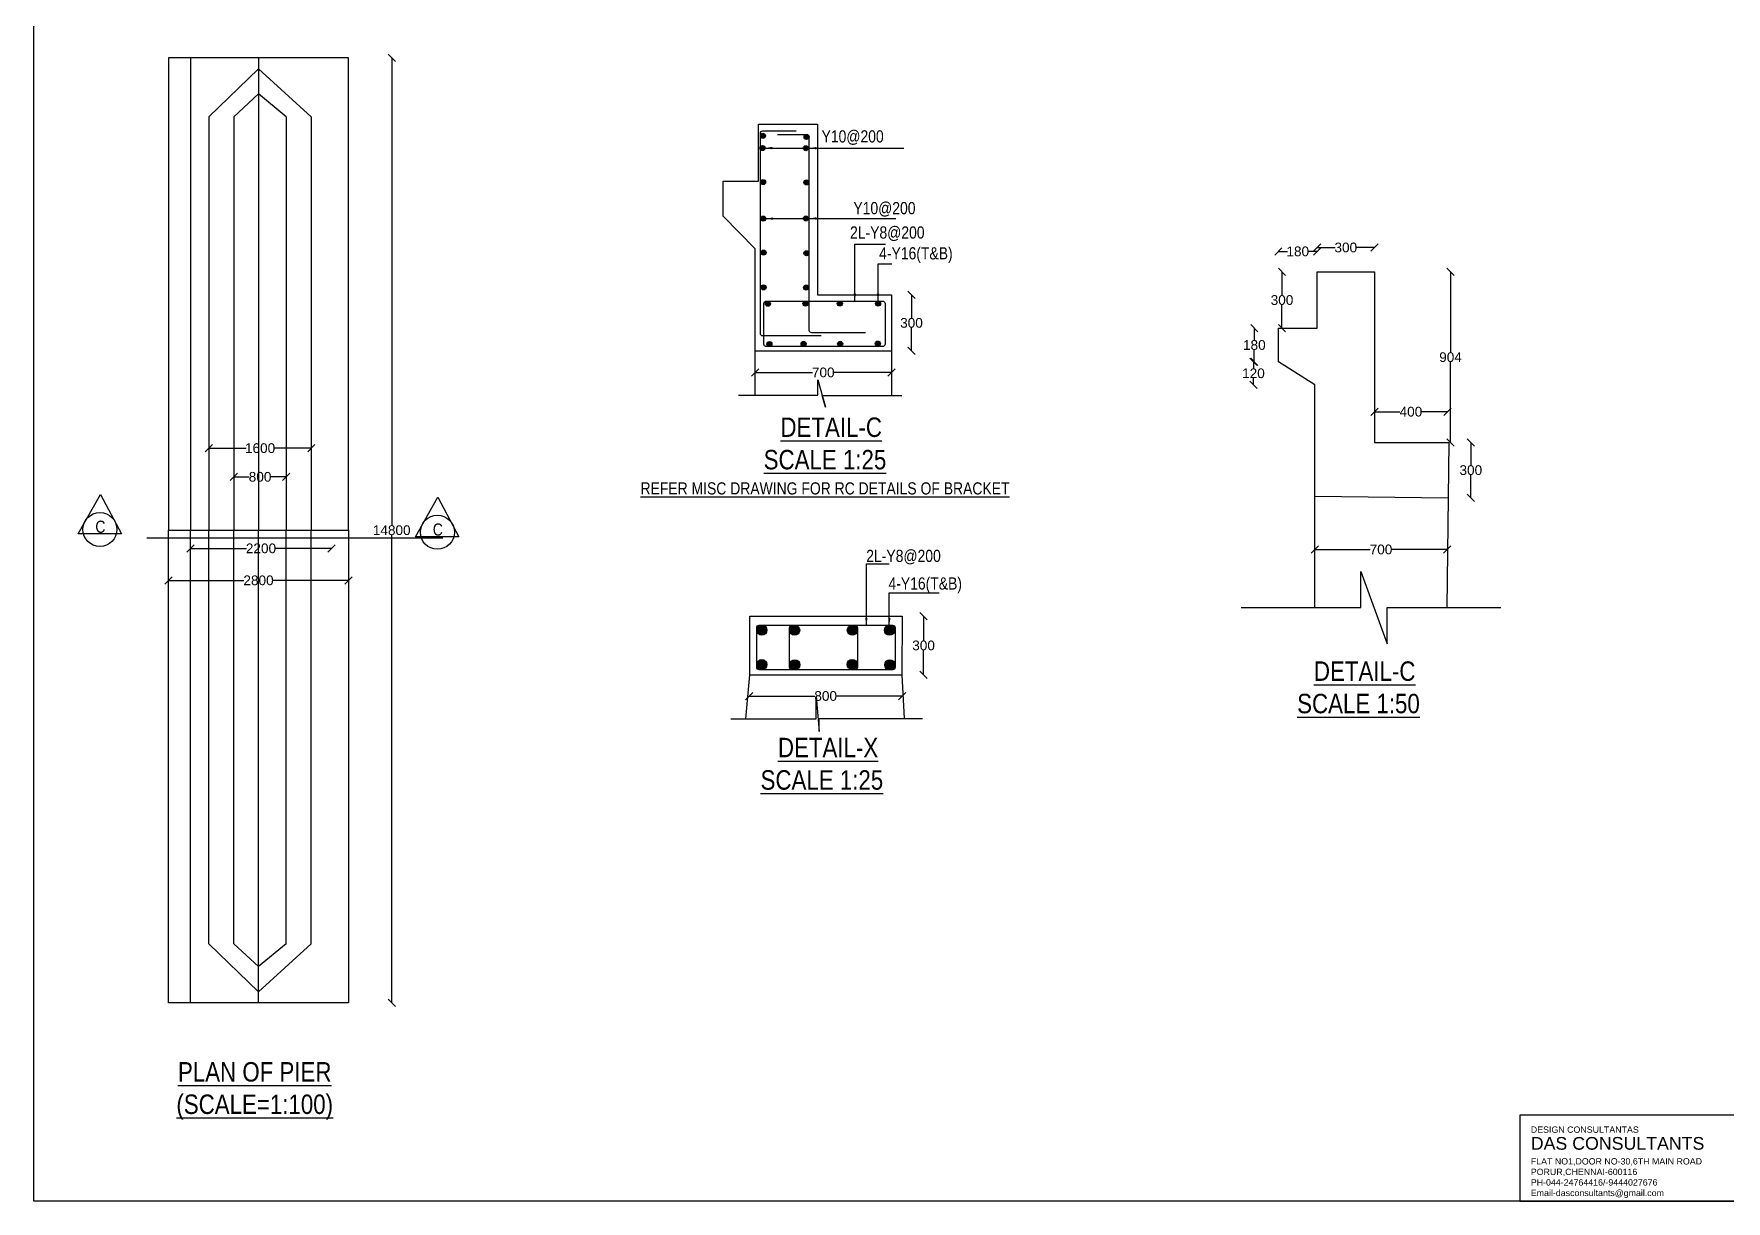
# Model space of a CAD drawing. Header units: millimetres. Extents: x 5124 to 3010519, y 2311 to 45944900.
# Drawn here: x 2846998 to 2881799, y 45903064 to 45927080 of the extents above; entities that cross this region are included whole.
import ezdxf

# ---------------------------------------------------------------- set-up
doc = ezdxf.new("R2010")
doc.units = ezdxf.units.MM
doc.header["$MEASUREMENT"] = 0
for name, color, linetype in [('DIMENSION', 7, 'Continuous'), ('DRAWING', 7, 'Continuous'), ('TEXT', 7, 'Continuous')]:
    doc.layers.add(name, color=color, linetype=linetype)
doc.styles.add('ARIAL NARROW', font='ARIALN.TTF')
doc.styles.get("Standard").update_dxf_attribs({"font": 'arial.ttf'})
doc.dimstyles.get("Standard").update_dxf_attribs({"dimtxt": 200, "dimasz": 150, "dimexe": 0.18, "dimexo": 0.0625, "dimgap": 0.09, "dimtad": 0, "dimtih": 1, "dimtoh": 1, "dimdec": 0, "dimzin": 0, "dimdsep": 46, "dimtxsty": 'Standard', "dimblk": 'OBLIQUE', "dimcen": 0.09, "dimse1": 1, "dimse2": 1, "dimadec": 0, "dimazin": 0, "dimtfac": 1, "dimtdec": 0, "dimtofl": 0, "dimtmove": 0, "dimatfit": 3, "dimfxl": 1, "dimtolj": 1, "dimtzin": 0, "dimarcsym": 0})

# ---------------------------------------------------------------- blocks, each defined once
blk = doc.blocks.new('_Oblique')
at = {"color": 0, "linetype": 'ByBlock', "lineweight": -2}
blk.add_line((-0.5, -0.5), (0.5, 0.5), dxfattribs=at)
blk = doc.blocks.new('*D15')
at = {"layer": 'Defpoints', "color": 0}
for p in [(2850597, 45918555), (2852704, 45918555), (2852704, 45918555)]:
    blk.add_point(p, dxfattribs=at)
at = {"layer": 'DRAWING', "color": 0, "lineweight": -2}
for p, q in [((2850597, 45918555), (2851361, 45918555)), ((2852704, 45918555), (2851939, 45918555))]:
    blk.add_line(p, q, dxfattribs=at)
at = {"layer": 'DRAWING', "color": 0, "lineweight": -2, "xscale": 150, "yscale": 150, "zscale": 150, "rotation": 180}
blk.add_blockref('_Oblique', (2850597, 45918555), dxfattribs=at)
at = {"layer": 'DRAWING', "color": 0, "lineweight": -2, "xscale": 150, "yscale": 150, "zscale": 150}
blk.add_blockref('_Oblique', (2852704, 45918555), dxfattribs=at)
at = {"layer": 'DRAWING', "color": 0, "insert": (2851650, 45918555), "char_height": 200, "attachment_point": 5}
blk.add_mtext('\\A1;1600', dxfattribs=at)
blk = doc.blocks.new('*D16')
at = {"layer": 'Defpoints', "color": 0}
for p in [(2852189, 45917965), (2851111, 45917391), (2852189, 45917391)]:
    blk.add_point(p, dxfattribs=at)
at = {"layer": 'DRAWING', "color": 0, "lineweight": -2}
for p, q in [((2851111, 45917965), (2851429, 45917965)), ((2852189, 45917965), (2851871, 45917965))]:
    blk.add_line(p, q, dxfattribs=at)
at = {"layer": 'DRAWING', "color": 0, "lineweight": -2, "xscale": 150, "yscale": 150, "zscale": 150, "rotation": 180}
blk.add_blockref('_Oblique', (2851111, 45917965), dxfattribs=at)
at = {"layer": 'DRAWING', "color": 0, "lineweight": -2, "xscale": 150, "yscale": 150, "zscale": 150}
blk.add_blockref('_Oblique', (2852189, 45917965), dxfattribs=at)
at = {"layer": 'DRAWING', "color": 0, "insert": (2851650, 45917965), "char_height": 200, "attachment_point": 5}
blk.add_mtext('\\A1;800', dxfattribs=at)
blk = doc.blocks.new('*D17')
at = {"layer": 'Defpoints', "color": 0}
for p in [(2850217, 45916493), (2853121, 45916493), (2853121, 45916493)]:
    blk.add_point(p, dxfattribs=at)
at = {"layer": 'DRAWING', "color": 0, "lineweight": -2}
for p, q in [((2850217, 45916493), (2851369, 45916493)), ((2853121, 45916493), (2851969, 45916493))]:
    blk.add_line(p, q, dxfattribs=at)
at = {"layer": 'DRAWING', "color": 0, "lineweight": -2, "xscale": 150, "yscale": 150, "zscale": 150, "rotation": 180}
blk.add_blockref('_Oblique', (2850217, 45916493), dxfattribs=at)
at = {"layer": 'DRAWING', "color": 0, "lineweight": -2, "xscale": 150, "yscale": 150, "zscale": 150}
blk.add_blockref('_Oblique', (2853121, 45916493), dxfattribs=at)
at = {"layer": 'DRAWING', "color": 0, "insert": (2851669, 45916493), "char_height": 200, "attachment_point": 5}
blk.add_mtext('\\A1;2200', dxfattribs=at)
blk = doc.blocks.new('*D18')
at = {"layer": 'Defpoints', "color": 0}
for p in [(2849766, 45915835), (2853471, 45915835), (2853471, 45915835)]:
    blk.add_point(p, dxfattribs=at)
at = {"layer": 'DRAWING', "color": 0, "lineweight": -2}
for p, q in [((2849766, 45915835), (2851318, 45915835)), ((2853471, 45915835), (2851918, 45915835))]:
    blk.add_line(p, q, dxfattribs=at)
at = {"layer": 'DRAWING', "color": 0, "lineweight": -2, "xscale": 150, "yscale": 150, "zscale": 150, "rotation": 180}
blk.add_blockref('_Oblique', (2849766, 45915835), dxfattribs=at)
at = {"layer": 'DRAWING', "color": 0, "lineweight": -2, "xscale": 150, "yscale": 150, "zscale": 150}
blk.add_blockref('_Oblique', (2853471, 45915835), dxfattribs=at)
at = {"layer": 'DRAWING', "color": 0, "insert": (2851618, 45915835), "char_height": 200, "attachment_point": 5}
blk.add_mtext('\\A1;2800', dxfattribs=at)
blk = doc.blocks.new('*D57')
at = {"layer": 'Defpoints', "color": 0}
for p in [(2876079, 45918670), (2876548, 45918670), (2876079, 45917536)]:
    blk.add_point(p, dxfattribs=at)
at = {"layer": 'DIMENSION', "color": 0, "lineweight": -2}
for p, q in [((2876548, 45918670), (2876548, 45918206)), ((2876548, 45917536), (2876548, 45918001))]:
    blk.add_line(p, q, dxfattribs=at)
at = {"layer": 'DIMENSION', "color": 0, "lineweight": -2, "xscale": 150, "yscale": 150, "zscale": 150}
for p, rotation in [((2876548, 45918670), 90), ((2876548, 45917536), 270)]:
    blk.add_blockref('_Oblique', p, dxfattribs=dict(at, rotation=rotation))
at = {"layer": 'DIMENSION', "color": 0, "insert": (2876548, 45918103), "char_height": 200, "attachment_point": 5}
blk.add_mtext('\\A1;300', dxfattribs=at)
blk = doc.blocks.new('*D58')
at = {"layer": 'Defpoints', "color": 0}
for p in [(2876061, 45916471), (2873340, 45916086), (2876061, 45916054)]:
    blk.add_point(p, dxfattribs=at)
at = {"layer": 'DIMENSION', "color": 0, "lineweight": -2}
for p, q in [((2873340, 45916471), (2874481, 45916471)), ((2876061, 45916471), (2874921, 45916471))]:
    blk.add_line(p, q, dxfattribs=at)
at = {"layer": 'DIMENSION', "color": 0, "lineweight": -2, "xscale": 150, "yscale": 150, "zscale": 150, "rotation": 180}
blk.add_blockref('_Oblique', (2873340, 45916471), dxfattribs=at)
at = {"layer": 'DIMENSION', "color": 0, "lineweight": -2, "xscale": 150, "yscale": 150, "zscale": 150}
blk.add_blockref('_Oblique', (2876061, 45916471), dxfattribs=at)
at = {"layer": 'DIMENSION', "color": 0, "insert": (2874701, 45916471), "char_height": 200, "attachment_point": 5}
blk.add_mtext('\\A1;700', dxfattribs=at)
blk = doc.blocks.new('*D59')
at = {"layer": 'Defpoints', "color": 0}
for p in [(2874565, 45919305), (2874565, 45918670), (2876066, 45918670)]:
    blk.add_point(p, dxfattribs=at)
at = {"layer": 'DIMENSION', "color": 0, "lineweight": -2}
for p, q in [((2874565, 45919305), (2875091, 45919305)), ((2876066, 45919305), (2875540, 45919305))]:
    blk.add_line(p, q, dxfattribs=at)
at = {"layer": 'DIMENSION', "color": 0, "lineweight": -2, "xscale": 150, "yscale": 150, "zscale": 150, "rotation": 180}
blk.add_blockref('_Oblique', (2874565, 45919305), dxfattribs=at)
at = {"layer": 'DIMENSION', "color": 0, "lineweight": -2, "xscale": 150, "yscale": 150, "zscale": 150}
blk.add_blockref('_Oblique', (2876066, 45919305), dxfattribs=at)
at = {"layer": 'DIMENSION', "color": 0, "insert": (2875316, 45919305), "char_height": 200, "attachment_point": 5}
blk.add_mtext('\\A1;400', dxfattribs=at)
blk = doc.blocks.new('*D60')
at = {"layer": 'Defpoints', "color": 0}
for p in [(2874426, 45922183), (2876131, 45922183), (2876548, 45918670)]:
    blk.add_point(p, dxfattribs=at)
at = {"layer": 'DIMENSION', "color": 0, "lineweight": -2}
for p, q in [((2876131, 45922183), (2876131, 45920529)), ((2876131, 45918670), (2876131, 45920324))]:
    blk.add_line(p, q, dxfattribs=at)
at = {"layer": 'DIMENSION', "color": 0, "lineweight": -2, "xscale": 150, "yscale": 150, "zscale": 150}
for p, rotation in [((2876131, 45922183), 90), ((2876131, 45918670), 270)]:
    blk.add_blockref('_Oblique', p, dxfattribs=dict(at, rotation=rotation))
at = {"layer": 'DIMENSION', "color": 0, "insert": (2876131, 45920427), "char_height": 200, "attachment_point": 5}
blk.add_mtext('\\A1;904', dxfattribs=at)
blk = doc.blocks.new('*D61')
at = {"layer": 'Defpoints', "color": 0}
for p in [(2873389, 45922683), (2873389, 45922183), (2874565, 45922183)]:
    blk.add_point(p, dxfattribs=at)
at = {"layer": 'DIMENSION', "color": 0, "lineweight": -2}
for p, q in [((2873389, 45922683), (2873756, 45922683)), ((2874565, 45922683), (2874197, 45922683))]:
    blk.add_line(p, q, dxfattribs=at)
at = {"layer": 'DIMENSION', "color": 0, "lineweight": -2, "xscale": 150, "yscale": 150, "zscale": 150, "rotation": 180}
blk.add_blockref('_Oblique', (2873389, 45922683), dxfattribs=at)
at = {"layer": 'DIMENSION', "color": 0, "lineweight": -2, "xscale": 150, "yscale": 150, "zscale": 150}
blk.add_blockref('_Oblique', (2874565, 45922683), dxfattribs=at)
at = {"layer": 'DIMENSION', "color": 0, "insert": (2873977, 45922683), "char_height": 200, "attachment_point": 5}
blk.add_mtext('\\A1;300', dxfattribs=at)
blk = doc.blocks.new('*D62')
at = {"layer": 'Defpoints', "color": 0}
for p in [(2872590, 45922683), (2872590, 45922603), (2873389, 45922683)]:
    blk.add_point(p, dxfattribs=at)
at = {"layer": 'DIMENSION', "color": 0, "lineweight": -2}
for p, q in [((2872590, 45922603), (2872778, 45922603)), ((2873389, 45922603), (2873201, 45922603))]:
    blk.add_line(p, q, dxfattribs=at)
at = {"layer": 'DIMENSION', "color": 0, "lineweight": -2, "xscale": 150, "yscale": 150, "zscale": 150, "rotation": 180}
blk.add_blockref('_Oblique', (2872590, 45922603), dxfattribs=at)
at = {"layer": 'DIMENSION', "color": 0, "lineweight": -2, "xscale": 150, "yscale": 150, "zscale": 150}
blk.add_blockref('_Oblique', (2873389, 45922603), dxfattribs=at)
at = {"layer": 'DIMENSION', "color": 0, "insert": (2872989, 45922603), "char_height": 200, "attachment_point": 5}
blk.add_mtext('\\A1;180', dxfattribs=at)
blk = doc.blocks.new('*D63')
at = {"layer": 'Defpoints', "color": 0}
for p in [(2872665, 45922183), (2873389, 45922183), (2873389, 45921022)]:
    blk.add_point(p, dxfattribs=at)
at = {"layer": 'DIMENSION', "color": 0, "lineweight": -2}
for p, q in [((2872665, 45922183), (2872665, 45921705)), ((2872665, 45921022), (2872665, 45921500))]:
    blk.add_line(p, q, dxfattribs=at)
at = {"layer": 'DIMENSION', "color": 0, "lineweight": -2, "xscale": 150, "yscale": 150, "zscale": 150}
for p, rotation in [((2872665, 45922183), 90), ((2872665, 45921022), 270)]:
    blk.add_blockref('_Oblique', p, dxfattribs=dict(at, rotation=rotation))
at = {"layer": 'DIMENSION', "color": 0, "insert": (2872665, 45921602), "char_height": 200, "attachment_point": 5}
blk.add_mtext('\\A1;300', dxfattribs=at)
blk = doc.blocks.new('*D64')
at = {"layer": 'Defpoints', "color": 0}
for p in [(2872590, 45921022), (2872096, 45920332), (2872590, 45920332)]:
    blk.add_point(p, dxfattribs=at)
at = {"layer": 'DIMENSION', "color": 0, "lineweight": -2}
for p, q in [((2872096, 45921022), (2872096, 45920779)), ((2872096, 45920332), (2872096, 45920575))]:
    blk.add_line(p, q, dxfattribs=at)
at = {"layer": 'DIMENSION', "color": 0, "lineweight": -2, "xscale": 150, "yscale": 150, "zscale": 150}
for p, rotation in [((2872096, 45921022), 90), ((2872096, 45920332), 270)]:
    blk.add_blockref('_Oblique', p, dxfattribs=dict(at, rotation=rotation))
at = {"layer": 'DIMENSION', "color": 0, "insert": (2872096, 45920677), "char_height": 200, "attachment_point": 5}
blk.add_mtext('\\A1;180', dxfattribs=at)
blk = doc.blocks.new('*D65')
at = {"layer": 'Defpoints', "color": 0}
for p in [(2872590, 45920332), (2872078, 45919859), (2873340, 45919859)]:
    blk.add_point(p, dxfattribs=at)
at = {"layer": 'DIMENSION', "color": 0, "lineweight": -2}
for p, q in [((2872078, 45920332), (2872078, 45920197)), ((2872078, 45919859), (2872078, 45919993))]:
    blk.add_line(p, q, dxfattribs=at)
at = {"layer": 'DIMENSION', "color": 0, "lineweight": -2, "xscale": 150, "yscale": 150, "zscale": 150}
for p, rotation in [((2872078, 45920332), 90), ((2872078, 45919859), 270)]:
    blk.add_blockref('_Oblique', p, dxfattribs=dict(at, rotation=rotation))
at = {"layer": 'DIMENSION', "color": 0, "insert": (2872078, 45920095), "char_height": 200, "attachment_point": 5}
blk.add_mtext('\\A1;120', dxfattribs=at)
blk = doc.blocks.new('*D66')
at = {"layer": 'Defpoints', "color": 0}
for p in [(2864632, 45921708), (2865046, 45921708), (2864632, 45920556)]:
    blk.add_point(p, dxfattribs=at)
at = {"layer": 'DIMENSION', "color": 0, "lineweight": -2}
for p, q in [((2865046, 45921708), (2865046, 45921234)), ((2865046, 45920556), (2865046, 45921029))]:
    blk.add_line(p, q, dxfattribs=at)
at = {"layer": 'DIMENSION', "color": 0, "lineweight": -2, "xscale": 150, "yscale": 150, "zscale": 150}
for p, rotation in [((2865046, 45921708), 90), ((2865046, 45920556), 270)]:
    blk.add_blockref('_Oblique', p, dxfattribs=dict(at, rotation=rotation))
at = {"layer": 'DIMENSION', "color": 0, "insert": (2865046, 45921132), "char_height": 200, "attachment_point": 5}
blk.add_mtext('\\A1;300', dxfattribs=at)
blk = doc.blocks.new('*D67')
at = {"layer": 'Defpoints', "color": 0}
for p in [(2861829, 45920113), (2864632, 45920113), (2864632, 45920113)]:
    blk.add_point(p, dxfattribs=at)
at = {"layer": 'DIMENSION', "color": 0, "lineweight": -2}
for p, q in [((2861829, 45920113), (2863011, 45920113)), ((2864632, 45920113), (2863451, 45920113))]:
    blk.add_line(p, q, dxfattribs=at)
at = {"layer": 'DIMENSION', "color": 0, "lineweight": -2, "xscale": 150, "yscale": 150, "zscale": 150, "rotation": 180}
blk.add_blockref('_Oblique', (2861829, 45920113), dxfattribs=at)
at = {"layer": 'DIMENSION', "color": 0, "lineweight": -2, "xscale": 150, "yscale": 150, "zscale": 150}
blk.add_blockref('_Oblique', (2864632, 45920113), dxfattribs=at)
at = {"layer": 'DIMENSION', "color": 0, "insert": (2863231, 45920113), "char_height": 200, "attachment_point": 5}
blk.add_mtext('\\A1;700', dxfattribs=at)
blk = doc.blocks.new('*D68')
at = {"layer": 'Defpoints', "color": 0}
for p in [(2861709, 45913772), (2864854, 45913750), (2864854, 45913456)]:
    blk.add_point(p, dxfattribs=at)
at = {"layer": 'DIMENSION', "color": 0, "lineweight": -2}
for p, q in [((2861709, 45913456), (2863061, 45913456)), ((2864854, 45913456), (2863502, 45913456))]:
    blk.add_line(p, q, dxfattribs=at)
at = {"layer": 'DIMENSION', "color": 0, "lineweight": -2, "xscale": 150, "yscale": 150, "zscale": 150, "rotation": 180}
blk.add_blockref('_Oblique', (2861709, 45913456), dxfattribs=at)
at = {"layer": 'DIMENSION', "color": 0, "lineweight": -2, "xscale": 150, "yscale": 150, "zscale": 150}
blk.add_blockref('_Oblique', (2864854, 45913456), dxfattribs=at)
at = {"layer": 'DIMENSION', "color": 0, "insert": (2863281, 45913456), "char_height": 200, "attachment_point": 5}
blk.add_mtext('\\A1;800', dxfattribs=at)
blk = doc.blocks.new('*D69')
at = {"layer": 'Defpoints', "color": 0}
for p in [(2864857, 45915102), (2864857, 45913890), (2865294, 45913890)]:
    blk.add_point(p, dxfattribs=at)
at = {"layer": 'DIMENSION', "color": 0, "lineweight": -2}
for p, q in [((2865294, 45915102), (2865294, 45914598)), ((2865294, 45913890), (2865294, 45914394))]:
    blk.add_line(p, q, dxfattribs=at)
at = {"layer": 'DIMENSION', "color": 0, "lineweight": -2, "xscale": 150, "yscale": 150, "zscale": 150}
for p, rotation in [((2865294, 45915102), 90), ((2865294, 45913890), 270)]:
    blk.add_blockref('_Oblique', p, dxfattribs=dict(at, rotation=rotation))
at = {"layer": 'DIMENSION', "color": 0, "insert": (2865294, 45914496), "char_height": 200, "attachment_point": 5}
blk.add_mtext('\\A1;300', dxfattribs=at)
blk = doc.blocks.new('*D70')
at = {"layer": 'Defpoints', "color": 0}
for p in [(2853471, 45926587), (2853471, 45907147), (2854357, 45907147)]:
    blk.add_point(p, dxfattribs=at)
at = {"layer": 'TEXT', "color": 0, "lineweight": -2}
for p, q in [((2854357, 45926587), (2854357, 45916969)), ((2854357, 45907147), (2854357, 45916765))]:
    blk.add_line(p, q, dxfattribs=at)
at = {"layer": 'TEXT', "color": 0, "lineweight": -2, "xscale": 150, "yscale": 150, "zscale": 150}
for p, rotation in [((2854357, 45926587), 90), ((2854357, 45907147), 270)]:
    blk.add_blockref('_Oblique', p, dxfattribs=dict(at, rotation=rotation))
at = {"layer": 'TEXT', "color": 0, "insert": (2854357, 45916867), "char_height": 200, "attachment_point": 5}
blk.add_mtext('\\A1;14800', dxfattribs=at)

msp = doc.modelspace()

# ---------------------------------------------------------------- hatches: boundary and pattern name
at = {"layer": 'DRAWING'}
h = msp.add_hatch(color=256, dxfattribs=at)
h.paths.add_polyline_path([(2861990.3, 45925032.8, 0.4142136), (2861938.2, 45924980.8), (2861990.3, 45924980.8)])
h.paths.add_polyline_path([(2861990.3, 45925032.8), (2861990.3, 45924980.8), (2862042.4, 45924980.8, 0.4142136)])
h.paths.add_polyline_path([(2862042.4, 45924980.8), (2861990.3, 45924980.8), (2861990.3, 45924928.7, 0.4142136)])
h.paths.add_polyline_path([(2861990.3, 45924980.8), (2861938.2, 45924980.8, 0.4142136), (2861990.3, 45924928.7)])
h = msp.add_hatch(color=256, dxfattribs=at)
h.paths.add_polyline_path([(2862888, 45925009.7, 0.4142136), (2862835.9, 45924957.7), (2862888, 45924957.7)])
h.paths.add_polyline_path([(2862888, 45925009.7), (2862888, 45924957.7), (2862940.1, 45924957.7, 0.4142136)])
h.paths.add_polyline_path([(2862940.1, 45924957.7), (2862888, 45924957.7), (2862888, 45924905.6, 0.4142136)])
h.paths.add_polyline_path([(2862888, 45924957.7), (2862835.9, 45924957.7, 0.4142136), (2862888, 45924905.6)])
h = msp.add_hatch(color=256, dxfattribs=at)
h.paths.add_polyline_path([(2861981, 45924782.7, 0.4142136), (2861928.9, 45924730.6), (2861981, 45924730.6)])
h.paths.add_polyline_path([(2861981, 45924782.7), (2861981, 45924730.6), (2862033.1, 45924730.6, 0.4142136)])
h.paths.add_polyline_path([(2862033.1, 45924730.6), (2861981, 45924730.6), (2861981, 45924678.6, 0.4142136)])
h.paths.add_polyline_path([(2861981, 45924730.6), (2861928.9, 45924730.6, 0.4142136), (2861981, 45924678.6)])
h = msp.add_hatch(color=256, dxfattribs=at)
h.paths.add_polyline_path([(2862872.8, 45924778.9, 0.4142136), (2862820.8, 45924726.8), (2862872.8, 45924726.8)])
h.paths.add_polyline_path([(2862872.8, 45924778.9), (2862872.8, 45924726.8), (2862924.9, 45924726.8, 0.4142136)])
h.paths.add_polyline_path([(2862924.9, 45924726.8), (2862872.8, 45924726.8), (2862872.8, 45924674.7, 0.4142136)])
h.paths.add_polyline_path([(2862872.8, 45924726.8), (2862820.8, 45924726.8, 0.4142136), (2862872.8, 45924674.7)])
h = msp.add_hatch(color=256, dxfattribs=at)
h.paths.add_polyline_path([(2861992.7, 45924083.1, 0.4142136), (2861940.6, 45924031), (2861992.7, 45924031)])
h.paths.add_polyline_path([(2861992.7, 45924083.1), (2861992.7, 45924031), (2862044.7, 45924031, 0.4142136)])
h.paths.add_polyline_path([(2862044.7, 45924031), (2861992.7, 45924031), (2861992.7, 45923978.9, 0.4142136)])
h.paths.add_polyline_path([(2861992.7, 45924031), (2861940.6, 45924031, 0.4142136), (2861992.7, 45923978.9)])
h = msp.add_hatch(color=256, dxfattribs=at)
h.paths.add_polyline_path([(2862884.5, 45924075.4, 0.4142136), (2862832.4, 45924023.3), (2862884.5, 45924023.3)])
h.paths.add_polyline_path([(2862884.5, 45924075.4), (2862884.5, 45924023.3), (2862936.6, 45924023.3, 0.4142136)])
h.paths.add_polyline_path([(2862936.6, 45924023.3), (2862884.5, 45924023.3), (2862884.5, 45923971.2, 0.4142136)])
h.paths.add_polyline_path([(2862884.5, 45924023.3), (2862832.4, 45924023.3, 0.4142136), (2862884.5, 45923971.2)])
h = msp.add_hatch(color=256, dxfattribs=at)
h.paths.add_polyline_path([(2861996.6, 45923329.6, 0.4142136), (2861944.5, 45923277.5), (2861996.6, 45923277.5)])
h.paths.add_polyline_path([(2861996.6, 45923329.6), (2861996.6, 45923277.5), (2862048.7, 45923277.5, 0.4142136)])
h.paths.add_polyline_path([(2862048.7, 45923277.5), (2861996.6, 45923277.5), (2861996.6, 45923225.4, 0.4142136)])
h.paths.add_polyline_path([(2861996.6, 45923277.5), (2861944.5, 45923277.5, 0.4142136), (2861996.6, 45923225.4)])
h = msp.add_hatch(color=256, dxfattribs=at)
h.paths.add_polyline_path([(2862873, 45923333.4, 0.4142136), (2862820.9, 45923281.3), (2862873, 45923281.3)])
h.paths.add_polyline_path([(2862873, 45923333.4), (2862873, 45923281.3), (2862925.1, 45923281.3, 0.4142136)])
h.paths.add_polyline_path([(2862925.1, 45923281.3), (2862873, 45923281.3), (2862873, 45923229.3, 0.4142136)])
h.paths.add_polyline_path([(2862873, 45923281.3), (2862820.9, 45923281.3, 0.4142136), (2862873, 45923229.3)])
h = msp.add_hatch(color=256, dxfattribs=at)
h.paths.add_polyline_path([(2862004.3, 45922630.2, 0.4142136), (2861952.3, 45922578.2), (2862004.3, 45922578.2)])
h.paths.add_polyline_path([(2862004.3, 45922630.2), (2862004.3, 45922578.2), (2862056.4, 45922578.2, 0.4142136)])
h.paths.add_polyline_path([(2862056.4, 45922578.2), (2862004.3, 45922578.2), (2862004.3, 45922526.1, 0.4142136)])
h.paths.add_polyline_path([(2862004.3, 45922578.2), (2861952.3, 45922578.2, 0.4142136), (2862004.3, 45922526.1)])
h = msp.add_hatch(color=256, dxfattribs=at)
h.paths.add_polyline_path([(2862884.6, 45922618.7, 0.4142136), (2862832.5, 45922566.6), (2862884.6, 45922566.6)])
h.paths.add_polyline_path([(2862884.6, 45922618.7), (2862884.6, 45922566.6), (2862936.7, 45922566.6, 0.4142136)])
h.paths.add_polyline_path([(2862936.7, 45922566.6), (2862884.6, 45922566.6), (2862884.6, 45922514.5, 0.4142136)])
h.paths.add_polyline_path([(2862884.6, 45922566.6), (2862832.5, 45922566.6, 0.4142136), (2862884.6, 45922514.5)])
h = msp.add_hatch(color=256, dxfattribs=at)
h.paths.add_polyline_path([(2862004.5, 45921915.3, 0.4142136), (2861952.4, 45921863.2), (2862004.5, 45921863.2)])
h.paths.add_polyline_path([(2862004.5, 45921915.3), (2862004.5, 45921863.2), (2862056.6, 45921863.2, 0.4142136)])
h.paths.add_polyline_path([(2862056.6, 45921863.2), (2862004.5, 45921863.2), (2862004.5, 45921811.2, 0.4142136)])
h.paths.add_polyline_path([(2862004.5, 45921863.2), (2861952.4, 45921863.2, 0.4142136), (2862004.5, 45921811.2)])
h = msp.add_hatch(color=256, dxfattribs=at)
h.paths.add_polyline_path([(2862877, 45921911.5, 0.4142136), (2862825, 45921859.4), (2862877, 45921859.4)])
h.paths.add_polyline_path([(2862877, 45921911.5), (2862877, 45921859.4), (2862929.1, 45921859.4, 0.4142136)])
h.paths.add_polyline_path([(2862929.1, 45921859.4), (2862877, 45921859.4), (2862877, 45921807.3, 0.4142136)])
h.paths.add_polyline_path([(2862877, 45921859.4), (2862825, 45921859.4, 0.4142136), (2862877, 45921807.3)])
h = msp.add_hatch(color=256, dxfattribs=at)
h.paths.add_polyline_path([(2862094.8, 45921576.9, 0.4142136), (2862042.7, 45921524.9), (2862094.8, 45921524.9)])
h.paths.add_polyline_path([(2862094.8, 45921576.9), (2862094.8, 45921524.9), (2862146.9, 45921524.9, 0.4142136)])
h.paths.add_polyline_path([(2862146.9, 45921524.9), (2862094.8, 45921524.9), (2862094.8, 45921472.8, 0.4142136)])
h.paths.add_polyline_path([(2862094.8, 45921524.9), (2862042.7, 45921524.9, 0.4142136), (2862094.8, 45921472.8)])
h = msp.add_hatch(color=256, dxfattribs=at)
h.paths.add_polyline_path([(2862865.7, 45921581.9, 0.4142136), (2862813.6, 45921529.8), (2862865.7, 45921529.8)])
h.paths.add_polyline_path([(2862865.7, 45921581.9), (2862865.7, 45921529.8), (2862917.8, 45921529.8, 0.4142136)])
h.paths.add_polyline_path([(2862917.8, 45921529.8), (2862865.7, 45921529.8), (2862865.7, 45921477.8, 0.4142136)])
h.paths.add_polyline_path([(2862865.7, 45921529.8), (2862813.6, 45921529.8, 0.4142136), (2862865.7, 45921477.8)])
h = msp.add_hatch(color=256, dxfattribs=at)
h.paths.add_polyline_path([(2863572.5, 45921581.9, 0.4142136), (2863520.4, 45921529.8), (2863572.5, 45921529.8)])
h.paths.add_polyline_path([(2863572.5, 45921581.9), (2863572.5, 45921529.8), (2863624.6, 45921529.8, 0.4142136)])
h.paths.add_polyline_path([(2863624.6, 45921529.8), (2863572.5, 45921529.8), (2863572.5, 45921477.8, 0.4142136)])
h.paths.add_polyline_path([(2863572.5, 45921529.8), (2863520.4, 45921529.8, 0.4142136), (2863572.5, 45921477.8)])
h = msp.add_hatch(color=256, dxfattribs=at)
h.paths.add_polyline_path([(2864357.6, 45921581.9, 0.4142136), (2864305.5, 45921529.8), (2864357.6, 45921529.8)])
h.paths.add_polyline_path([(2864357.6, 45921581.9), (2864357.6, 45921529.8), (2864409.7, 45921529.8, 0.4142136)])
h.paths.add_polyline_path([(2864409.7, 45921529.8), (2864357.6, 45921529.8), (2864357.6, 45921477.8, 0.4142136)])
h.paths.add_polyline_path([(2864357.6, 45921529.8), (2864305.5, 45921529.8, 0.4142136), (2864357.6, 45921477.8)])
h = msp.add_hatch(color=256, dxfattribs=at)
h.paths.add_polyline_path([(2862123.5, 45920748.3, 0.4142136), (2862071.4, 45920696.2), (2862123.5, 45920696.2)])
h.paths.add_polyline_path([(2862123.5, 45920748.3), (2862123.5, 45920696.2), (2862175.6, 45920696.2, 0.4142136)])
h.paths.add_polyline_path([(2862175.6, 45920696.2), (2862123.5, 45920696.2), (2862123.5, 45920644.2, 0.4142136)])
h.paths.add_polyline_path([(2862123.5, 45920696.2), (2862071.4, 45920696.2, 0.4142136), (2862123.5, 45920644.2)])
h = msp.add_hatch(color=256, dxfattribs=at)
h.paths.add_polyline_path([(2862827.1, 45920751.5, 0.4142136), (2862775, 45920699.4), (2862827.1, 45920699.4)])
h.paths.add_polyline_path([(2862827.1, 45920751.5), (2862827.1, 45920699.4), (2862879.2, 45920699.4, 0.4142136)])
h.paths.add_polyline_path([(2862879.2, 45920699.4), (2862827.1, 45920699.4), (2862827.1, 45920647.4, 0.4142136)])
h.paths.add_polyline_path([(2862827.1, 45920699.4), (2862775, 45920699.4, 0.4142136), (2862827.1, 45920647.4)])
h = msp.add_hatch(color=256, dxfattribs=at)
h.paths.add_polyline_path([(2863578.5, 45920754.6, 0.4142136), (2863526.4, 45920702.5), (2863578.5, 45920702.5)])
h.paths.add_polyline_path([(2863578.5, 45920754.6), (2863578.5, 45920702.5), (2863630.5, 45920702.5, 0.4142136)])
h.paths.add_polyline_path([(2863630.5, 45920702.5), (2863578.5, 45920702.5), (2863578.5, 45920650.4, 0.4142136)])
h.paths.add_polyline_path([(2863578.5, 45920702.5), (2863526.4, 45920702.5, 0.4142136), (2863578.5, 45920650.4)])
h = msp.add_hatch(color=256, dxfattribs=at)
h.paths.add_polyline_path([(2864354.4, 45920757.6, 0.4142136), (2864302.3, 45920705.6), (2864354.4, 45920705.6)])
h.paths.add_polyline_path([(2864354.4, 45920757.6), (2864354.4, 45920705.6), (2864406.4, 45920705.6, 0.4142136)])
h.paths.add_polyline_path([(2864406.4, 45920705.6), (2864354.4, 45920705.6), (2864354.4, 45920653.5, 0.4142136)])
h.paths.add_polyline_path([(2864354.4, 45920705.6), (2864302.3, 45920705.6, 0.4142136), (2864354.4, 45920653.5)])
h = msp.add_hatch(color=256, dxfattribs=at)
h.paths.add_polyline_path([(2861969.9, 45914915.1, 0.4142136), (2861865.9, 45914811.1), (2861969.9, 45914811.1)])
h.paths.add_polyline_path([(2861969.9, 45914915.1), (2861969.9, 45914811.1), (2862074, 45914811.1, 0.4142136)])
h.paths.add_polyline_path([(2862074, 45914811.1), (2861969.9, 45914811.1), (2861969.9, 45914707.1, 0.4142136)])
h.paths.add_polyline_path([(2861969.9, 45914811.1), (2861865.9, 45914811.1, 0.4142136), (2861969.9, 45914707.1)])
h = msp.add_hatch(color=256, dxfattribs=at)
h.paths.add_polyline_path([(2862642.8, 45914913.2, 0.4142136), (2862538.8, 45914809.1), (2862642.8, 45914809.1)])
h.paths.add_polyline_path([(2862642.8, 45914913.2), (2862642.8, 45914809.1), (2862746.8, 45914809.1, 0.4142136)])
h.paths.add_polyline_path([(2862746.8, 45914809.1), (2862642.8, 45914809.1), (2862642.8, 45914705.1, 0.4142136)])
h.paths.add_polyline_path([(2862642.8, 45914809.1), (2862538.8, 45914809.1, 0.4142136), (2862642.8, 45914705.1)])
h = msp.add_hatch(color=256, dxfattribs=at)
h.paths.add_polyline_path([(2863829.8, 45914913.2, 0.4142136), (2863725.7, 45914809.1), (2863829.8, 45914809.1)])
h.paths.add_polyline_path([(2863829.8, 45914913.2), (2863829.8, 45914809.1), (2863933.8, 45914809.1, 0.4142136)])
h.paths.add_polyline_path([(2863933.8, 45914809.1), (2863829.8, 45914809.1), (2863829.8, 45914705.1, 0.4142136)])
h.paths.add_polyline_path([(2863829.8, 45914809.1), (2863725.7, 45914809.1, 0.4142136), (2863829.8, 45914705.1)])
h = msp.add_hatch(color=256, dxfattribs=at)
h.paths.add_polyline_path([(2864594.8, 45914913.1, 0.4142136), (2864490.7, 45914809.1), (2864594.8, 45914809.1)])
h.paths.add_polyline_path([(2864594.8, 45914913.1), (2864594.8, 45914809.1), (2864698.8, 45914809.1, 0.4142136)])
h.paths.add_polyline_path([(2864698.8, 45914809.1), (2864594.8, 45914809.1), (2864594.8, 45914705.1, 0.4142136)])
h.paths.add_polyline_path([(2864594.8, 45914809.1), (2864490.7, 45914809.1, 0.4142136), (2864594.8, 45914705.1)])
h = msp.add_hatch(color=256, dxfattribs=at)
h.paths.add_polyline_path([(2861968, 45914206.3, 0.4142136), (2861864, 45914102.2), (2861968, 45914102.2)])
h.paths.add_polyline_path([(2861968, 45914206.3), (2861968, 45914102.2), (2862072.1, 45914102.2, 0.4142136)])
h.paths.add_polyline_path([(2862072.1, 45914102.2), (2861968, 45914102.2), (2861968, 45913998.2, 0.4142136)])
h.paths.add_polyline_path([(2861968, 45914102.2), (2861864, 45914102.2, 0.4142136), (2861968, 45913998.2)])
h = msp.add_hatch(color=256, dxfattribs=at)
h.paths.add_polyline_path([(2862646.4, 45914203.9, 0.4142136), (2862542.3, 45914099.9), (2862646.4, 45914099.9)])
h.paths.add_polyline_path([(2862646.4, 45914203.9), (2862646.4, 45914099.9), (2862750.4, 45914099.9, 0.4142136)])
h.paths.add_polyline_path([(2862750.4, 45914099.9), (2862646.4, 45914099.9), (2862646.4, 45913995.9, 0.4142136)])
h.paths.add_polyline_path([(2862646.4, 45914099.9), (2862542.3, 45914099.9, 0.4142136), (2862646.4, 45913995.9)])
h = msp.add_hatch(color=256, dxfattribs=at)
h.paths.add_polyline_path([(2863824.6, 45914210.9, 0.4142136), (2863720.6, 45914106.9), (2863824.6, 45914106.9)])
h.paths.add_polyline_path([(2863824.6, 45914210.9), (2863824.6, 45914106.9), (2863928.6, 45914106.9, 0.4142136)])
h.paths.add_polyline_path([(2863928.6, 45914106.9), (2863824.6, 45914106.9), (2863824.6, 45914002.8, 0.4142136)])
h.paths.add_polyline_path([(2863824.6, 45914106.9), (2863720.6, 45914106.9, 0.4142136), (2863824.6, 45914002.8)])
h = msp.add_hatch(color=256, dxfattribs=at)
h.paths.add_polyline_path([(2864600.4, 45914202.3, 0.4142136), (2864496.3, 45914098.3), (2864600.4, 45914098.3)])
h.paths.add_polyline_path([(2864600.4, 45914202.3), (2864600.4, 45914098.3), (2864704.4, 45914098.3, 0.4142136)])
h.paths.add_polyline_path([(2864704.4, 45914098.3), (2864600.4, 45914098.3), (2864600.4, 45913994.3, 0.4142136)])
h.paths.add_polyline_path([(2864600.4, 45914098.3), (2864496.3, 45914098.3, 0.4142136), (2864600.4, 45913994.3)])

# ---------------------------------------------------------------- linework, layer by layer
at = {"layer": 'DIMENSION'}
msp.add_lwpolyline([(2873339.8, 45917569.4), (2876079.3, 45917536.4)], dxfattribs=at)
msp.add_lwpolyline([(2882263.9, 45904831.9), (2877555.9, 45904831.9), (2877555.9, 45903063.6), (2882263.9, 45903063.6)], close=True, dxfattribs=at)
at = {"layer": 'DRAWING'}
for points in [[(2846997.9, 45944900.4), (2906181.8, 45944900.4), (2906181.8, 45903063.6), (2846997.9, 45903063.6)], [(2849765.6, 45916866.8), (2853471, 45916866.8), (2853471, 45926586.5), (2849765.6, 45926586.5)], [(2849765.6, 45916866.8), (2853471, 45916866.8), (2853471, 45907147.1), (2849765.6, 45907147.1)]]:
    msp.add_lwpolyline(points, close=True, dxfattribs=at)
for points in [[(2850217.1, 45926586.5), (2850217.1, 45916866.8)], [(2851618.3, 45926586.5), (2851618.3, 45916866.8)], [(2850596.6, 45925372.8), (2851618.3, 45926361.6)], [(2851618.3, 45926361.6), (2852703.6, 45925372.8)], [(2851111.1, 45925372.8), (2851618.3, 45925844.4)], [(2852189.1, 45925372.8), (2851618.3, 45925844.4)], [(2850596.6, 45925372.8), (2850596.6, 45916866.8)], [(2851111.1, 45925372.8), (2851111.1, 45916866.8)], [(2852189.1, 45925372.8), (2852189.1, 45916866.8)], [(2852703.6, 45925372.8), (2852703.6, 45916866.8)], [(2861829.3, 45919645.3), (2861829.3, 45922653.7), (2861173.4, 45923327.1), (2861173.4, 45924049), (2861902.3, 45924049), (2861902.3, 45925223.8), (2863110.8, 45925223.8), (2863110.8, 45921707.6), (2864632.3, 45921707.6), (2864632.3, 45919640.2)], [(2873339.8, 45915280.2), (2873339.8, 45919858.5), (2872589.9, 45920332), (2872589.9, 45921022.3), (2873389, 45921022.3), (2873389, 45922182.7), (2874564.7, 45922182.7), (2874564.7, 45918670.5), (2876092.9, 45918670.5), (2876052.2, 45915279.8)], [(2861829.3, 45920555.7), (2864632.3, 45920555.7)], [(2861488.2, 45919645.3), (2863117.7, 45919645.3), (2863117.7, 45919958.9), (2863274.7, 45919401.9), (2863207.5, 45919640.2), (2864844.6, 45919640.2)], [(2850217.1, 45907147.1), (2850217.1, 45916866.8)], [(2850596.6, 45908360.8), (2850596.6, 45916866.8)], [(2851111.1, 45908360.8), (2851111.1, 45916866.8)], [(2851618.3, 45907147.1), (2851618.3, 45916866.8)], [(2852189.1, 45908360.8), (2852189.1, 45916866.8)], [(2852703.6, 45908360.8), (2852703.6, 45916866.8)], [(2871825.7, 45915280.2), (2874287.4, 45915280.2), (2874287.4, 45916020.2), (2874828.4, 45914530.4), (2874828.4, 45915279.8), (2877163.6, 45915279.8)], [(2861719, 45913889.8), (2861719, 45915101.7), (2864856.5, 45915101.7), (2864846.6, 45913889.8)], [(2861639.6, 45912986.9), (2861719, 45913889.8), (2864846.6, 45913889.8), (2864896.3, 45912996.8)], [(2861332, 45912986.9), (2863084.5, 45912986.9), (2863084.5, 45913448.1), (2863144.1, 45912724.1), (2863144.1, 45912996.8), (2865268.9, 45912996.8)], [(2850596.6, 45908360.8), (2851618.3, 45907372)], [(2851111.1, 45908360.8), (2851618.3, 45907889.2)], [(2851618.3, 45907372), (2852703.6, 45908360.8)], [(2852189.1, 45908360.8), (2851618.3, 45907889.2)]]:
    msp.add_lwpolyline(points, dxfattribs=at)
for points in [[(2863188.8, 45920866.1), (2861990.3, 45920866.1, -0.4142136), (2861940.3, 45920916.1), (2861940.3, 45925032.8, -0.4142136), (2861990.3, 45925082.8), (2862671.4, 45925082.8)], [(2862290.1, 45925009.7), (2862888, 45925009.7, -0.4142136), (2862938, 45924959.7), (2862938, 45920985, 0.4142136), (2862988, 45920935), (2864101.8, 45920935)]]:
    msp.add_lwpolyline(points, format="xyb", dxfattribs=at)
for points in [[(2862061.9, 45921581.9), (2864451.3, 45921581.9, -0.4142136), (2864501.3, 45921531.9), (2864501.3, 45920694.1, -0.4142136), (2864451.3, 45920644.1), (2862061.9, 45920644.1, -0.4142136), (2862011.9, 45920694.1), (2862011.9, 45921531.9, -0.4142136)], [(2861913.6, 45914913.2), (2864658.3, 45914913.2, -0.4142136), (2864708.3, 45914863.2), (2864708.3, 45914045.9, -0.4142136), (2864658.3, 45913995.9), (2861913.6, 45913995.9, -0.4142136), (2861863.6, 45914045.9), (2861863.6, 45914863.2, -0.4142136)], [(2862588.8, 45914913.2), (2863883.8, 45914913.2, -0.4142136), (2863933.8, 45914863.2), (2863933.8, 45914045.9, -0.4142136), (2863883.8, 45913995.9), (2862588.8, 45913995.9, -0.4142136), (2862538.8, 45914045.9), (2862538.8, 45914863.2, -0.4142136)]]:
    msp.add_lwpolyline(points, format="xyb", close=True, dxfattribs=at)
for centre, radius in [((2861990.3, 45924980.8), 52.1), ((2862888, 45924957.7), 52.1), ((2861981, 45924730.6), 52.1), ((2862872.8, 45924726.8), 52.1), ((2861992.7, 45924031), 52.1), ((2862884.5, 45924023.3), 52.1), ((2861996.6, 45923277.5), 52.1), ((2862873, 45923281.3), 52.1), ((2862004.3, 45922578.2), 52.1), ((2862884.6, 45922566.6), 52.1), ((2862004.5, 45921863.2), 52.1), ((2862877, 45921859.4), 52.1), ((2862094.8, 45921524.9), 52.1), ((2862865.7, 45921529.8), 52.1), ((2863572.5, 45921529.8), 52.1), ((2864357.6, 45921529.8), 52.1), ((2862123.5, 45920696.2), 52.1), ((2862827.1, 45920699.4), 52.1), ((2863578.5, 45920702.5), 52.1), ((2864354.4, 45920705.6), 52.1), ((2861969.9, 45914811.1), 104), ((2862642.8, 45914809.1), 104), ((2863829.8, 45914809.1), 104), ((2864594.8, 45914809.1), 104), ((2861968, 45914102.2), 104), ((2862646.4, 45914099.9), 104), ((2863824.6, 45914106.9), 104), ((2864600.4, 45914098.3), 104)]:
    msp.add_circle(centre, radius, dxfattribs=at)
at = {"layer": 'TEXT'}
for points in [[(2848368.4, 45917605.6), (2848368.4, 45917605.6), (2848798.8, 45916791.5), (2847907.5, 45916791.5)], [(2855307.1, 45917548.3), (2855307.1, 45917548.3), (2855737.5, 45916734.1), (2854846.2, 45916734.1)]]:
    msp.add_lwpolyline(points, close=True, dxfattribs=at)
msp.add_lwpolyline([(2849320.4, 45916713.2), (2855409.5, 45916713.2)], dxfattribs=at)
for centre in [(2848356.9, 45916882.8), (2855295.7, 45916825.4)]:
    msp.add_circle(centre, 350, dxfattribs=at)

# ---------------------------------------------------------------- texts
at = {"layer": 'DRAWING', "char_height": 400, "attachment_point": 2, "style": 'ARIAL NARROW'}
for s, insert, width in [('{\\L  DETAIL-C\\PSCALE 1:25\\P\\H0.625x;REFER MISC DRAWING FOR RC DETAILS OF BRACKET}', (2863267.2, 45919186.4), 12943.134), ('{\\L  DETAIL-C\\PSCALE 1:50}', (2874237.8, 45914168.6), 12586.705), ('{\\L  DETAIL-X\\PSCALE 1:25}', (2863203, 45912596.5), 2506.592), ('{\\LPLAN OF PIER \\P(SCALE=1:100)}', (2851539.9, 45905924.5), 3197.997)]:
    msp.add_mtext(s, dxfattribs=dict(at, insert=insert, width=width))
at = {"layer": 'TEXT', "char_height": 250, "attachment_point": 2, "style": 'ARIAL NARROW'}
for s, insert, width in [('Y10@200', (2863835.5, 45925094.8), 4482.83), ('Y10@200', (2864490, 45923619.1), 4482.83), ('2L-Y8@200', (2864548.3, 45923117.7), 1520.917), ('4-Y16(T&B)', (2865136.6, 45922689.6), 1520.917), ('C', (2848366, 45917064.6), 197.418), ('C', (2855304.7, 45917007.2), 197.418), ('2L-Y8@200', (2864882.1, 45916464.8), 1520.917), ('4-Y16(T&B)', (2865328.4, 45915896.9), 1520.917)]:
    msp.add_mtext(s, dxfattribs=dict(at, insert=insert, width=width))
at = {"layer": 'TEXT', "insert": (2877781.7, 45904600.2), "char_height": 130, "width": 5521.141, "attachment_point": 1}
msp.add_mtext('DESIGN CONSULTANTAS\\P{\\H2.0096x;DAS CONSULTANTS\\P}FLAT NO1,DOOR NO-30,6TH MAIN ROAD\\PPORUR,CHENNAI-600116\\PPH-044-24764416/-9444027676\\PEmail-dasconsultants@gmail.com', dxfattribs=at)

# ---------------------------------------------------------------- dimensions: what is measured, and where the dimension line sits
at = {"layer": 'DIMENSION'}
for base, p1, p2, text, picture, middle in [((2872589.9, 45922603.3), (2873389, 45922683.2), (2872589.9, 45922683.2), '180', '*D62', (2872989.4, 45922603.3)), ((2873389, 45922683.2), (2874564.7, 45922182.7), (2873389, 45922182.7), '300', '*D61', (2873976.8, 45922683.2)), ((2864632.3, 45920113.1), (2861829.3, 45920113.1), (2864632.3, 45920113.1), '700', '*D67', (2863230.8, 45920113.1)), ((2874564.7, 45919305.2), (2876066.5, 45918670.5), (2874564.7, 45918670.5), '400', '*D59', (2875315.6, 45919305.2)), ((2876061.5, 45916471.2), (2873339.8, 45916086.5), (2876061.5, 45916053.8), '700', '*D58', (2874700.6, 45916471.2)), ((2864854.4, 45913456.1), (2861708.6, 45913771.8), (2864854.4, 45913750.2), '800', '*D68', (2863281.5, 45913456.1))]:
    dim = msp.add_linear_dim(base=base, p1=p1, p2=p2, text=text, dimstyle='Standard', dxfattribs=at)
    dim.commit()
    dim.dimension.update_dxf_attribs({"geometry": picture, "text_midpoint": middle})
for base, p1, p2, text, picture, middle in [((2872664.9, 45922182.7), (2873389, 45921022.3), (2873389, 45922182.7), '300', '*D63', (2872664.9, 45921602.5)), ((2876131.4, 45922182.7), (2876547.5, 45918670.5), (2874426.5, 45922182.7), '904', '*D60', (2876131.4, 45920426.6)), ((2865046.1, 45921707.6), (2864632.3, 45920555.7), (2864632.3, 45921707.6), '300', '*D66', (2865046.1, 45921131.7)), ((2872096.1, 45920332), (2872589.9, 45921022.3), (2872589.9, 45920332), '180', '*D64', (2872096.1, 45920677.1)), ((2872078.2, 45919858.5), (2872589.9, 45920332), (2873339.8, 45919858.5), '120', '*D65', (2872078.2, 45920095.2)), ((2876547.5, 45918670.5), (2876079.3, 45917536.4), (2876079.3, 45918670.5), '300', '*D57', (2876547.5, 45918103.4)), ((2865294.2, 45913889.8), (2864856.5, 45915101.7), (2864856.5, 45913889.8), '300', '*D69', (2865294.2, 45914495.8))]:
    dim = msp.add_linear_dim(base=base, p1=p1, p2=p2, angle=90, text=text, dimstyle='Standard', dxfattribs=at)
    dim.commit()
    dim.dimension.update_dxf_attribs({"geometry": picture, "text_midpoint": middle})
at = {"layer": 'DRAWING'}
for base, p1, p2, text, picture, middle in [((2852703.6, 45918554.9), (2850596.6, 45918554.9), (2852703.6, 45918554.9), '1600', '*D15', (2851650.1, 45918554.9)), ((2852189.1, 45917964.9), (2851111.1, 45917391.3), (2852189.1, 45917391.3), '800', '*D16', (2851650.1, 45917964.9)), ((2853121.2, 45916492.9), (2850217.1, 45916492.9), (2853121.2, 45916492.9), '2200', '*D17', (2851669.1, 45916492.9)), ((2853471, 45915835.3), (2849765.6, 45915835.3), (2853471, 45915835.3), '2800', '*D18', (2851618.3, 45915835.3))]:
    dim = msp.add_linear_dim(base=base, p1=p1, p2=p2, text=text, dimstyle='Standard', dxfattribs=at)
    dim.commit()
    dim.dimension.update_dxf_attribs({"geometry": picture, "text_midpoint": middle})
at = {"layer": 'TEXT'}
dim = msp.add_linear_dim(base=(2854357, 45907147.1), p1=(2853471, 45926586.5), p2=(2853471, 45907147.1), angle=90, text='14800', dimstyle='Standard', dxfattribs=at)
dim.commit()
dim.dimension.update_dxf_attribs({"geometry": '*D70', "text_midpoint": (2854357, 45916866.8)})

# ---------------------------------------------------------------- leaders
at = {"layer": 'DRAWING'}
for points in [[(2862033.1, 45924730.6), (2862820.8, 45924727)], [(2862938, 45924727), (2864887.4, 45924727)], [(2862048.7, 45923277.5), (2862820.9, 45923281.1)], [(2862938, 45923281.1), (2864726.3, 45923281.1)], [(2863878.2, 45921581.9), (2863878.2, 45922749.2), (2864514, 45922749.2)], [(2864357.6, 45921581.9), (2864357.6, 45922349.9), (2864644.1, 45922349.9)], [(2864117.4, 45914913.2), (2864117.4, 45916176.6), (2864590.2, 45916176.6)], [(2864590.2, 45914913.2), (2864590.2, 45915576.7), (2865613.5, 45915576.7)]]:
    msp.add_leader(points, dimstyle='Standard', override={"dimgap": 0.09, "dimtad": 0}, dxfattribs=at)

doc.saveas('drawing.dxf')
